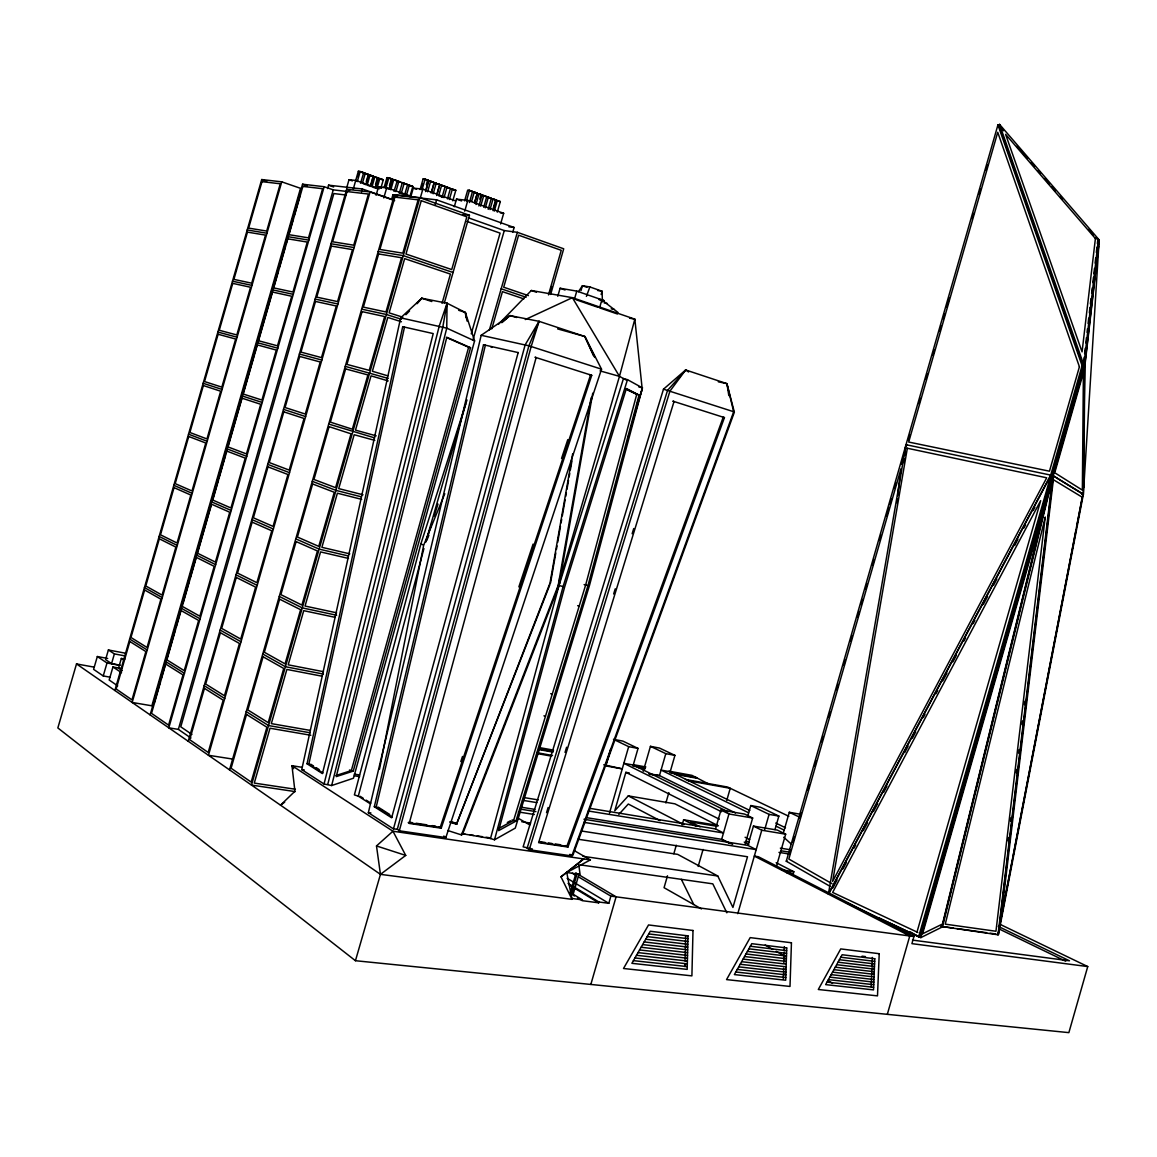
<?xml version="1.0" encoding="UTF-8"?>
<svg xmlns="http://www.w3.org/2000/svg" width="1157" height="1157" viewBox="0 0 1157 1157"><rect width="100%" height="100%" fill="white"/><g stroke="black" fill="none" stroke-linecap="round" stroke-linejoin="round"><path stroke-width="1.5" d="M1082.851 494.56L1082.055 494.097L1083.328 494.429L1084.615 366.118L1099.15 240.092L1097.791 240.034L1097.386 243.577M1083.675 487.502L1084.861 365.988L1098.629 246.528M324.047 784.012L439.197 326.202L447.065 303.221L446.747 328.14L331.654 785.545L324.047 784.012L301.746 769.607L400.655 317.857L421.784 298.246L447.065 303.221L465.36 312.462L474.587 340.896L353.464 778.213L331.654 785.545M684.915 966.587L684.987 963.81M685.045 961.019L685.277 951.271M685.306 949.883L685.407 945.688L687.721 947.077L644.16 941.914M685.436 944.286L685.537 940.106M685.566 938.703L685.638 935.912M783.318 978.851L783.491 973.5L785.863 974.859L737.284 969.421M783.549 971.706L783.665 968.134M783.839 962.769L784.012 957.389M784.07 955.595L784.186 952.009M784.244 950.215L784.359 946.628M871.178 986.82L871.525 978.2M871.597 976.465L871.944 967.831L874.359 969.147L836.656 964.692M872.016 966.095L872.364 957.446M999.359 125.679L997.941 124.898L1082.084 365.655L1050.715 475.108L828.383 894.057L906.018 444.693L1050.715 475.108L1052.769 475.845L998.014 934.784L997.132 934.176L998.433 934.494L1083.357 494.314L1099.15 240.092M464.998 834.11L461.498 833.59L490.51 838.507L559.033 585.428L559.67 578.225M846.23 902.648L919.453 937.141L1083.154 366.031L1084.181 357.166M1084.601 353.608L1085.223 348.286M1085.83 342.964L1086.452 337.642M1087.074 332.319L1087.479 328.762M1088.101 323.439L1088.723 318.117M1089.344 312.795L1089.966 307.473M1090.371 303.915L1090.993 298.593M1091.615 293.271L1092.222 287.948M1092.844 282.626L1093.466 277.304M1093.871 273.746L1094.493 268.424M1095.115 263.102L1095.737 257.78M1096.344 252.457L1096.966 247.135M1082.084 365.655L1083.863 365.091L1098.456 239.094L999.532 124.363L998.925 125.318L1083.154 366.031L1084.543 366.379L920.813 937.633L879.277 918.036M1008.224 840.994L1008.658 837.422M1010.582 821.296L1011.001 817.71M1016.338 772.905L1016.772 769.318M1018.695 753.193L1019.115 749.62M1022.108 724.528L1022.542 720.941M1024.466 704.815L1024.885 701.229M1049.659 493.374L1050.296 488.008M1051.149 480.835L1051.785 475.455L1050.946 475.165L828.557 894.231M998.433 934.494L1053.203 475.686L1050.715 475.108M999.634 918.34L1000.95 918.658L1053.376 479.707L1051.973 479.461M896.733 502.673L897.196 499.101M897.644 495.529L901.028 468.701L788.843 859.044L832.028 883.688M903.733 462.641L904.181 459.069M904.629 455.496L905.989 444.765L907.001 445.098L906.018 444.693M572.686 453.746L549.994 583.099L456.494 824.261L449.711 822.077M550.515 583.085L555.794 553.003M556.416 549.459L557.038 545.916M557.66 542.373L560.451 526.449M561.073 522.906L561.695 519.377M562.316 515.834L565.108 499.911M565.73 496.367L566.352 492.824M566.973 489.281L568.521 480.444M569.143 476.901L569.765 473.358M570.387 469.814L571.934 460.963M447.73 830.509L461.469 834.92L558.18 585.456L591.068 397.878M556.459 592.167L559.033 585.428L592.746 393.134M447.065 303.221L442.784 327.127L327.749 784.403M1000.95 918.658L1082.258 497.221L1053.376 479.707M998.043 934.306L1006.59 889.95M1007.284 886.407L1012.418 859.796M1013.098 856.252L1076.068 529.863M1076.748 526.305L1082.909 494.386L1082.055 494.097L1083.386 494.184L1053.203 475.686M379.496 769.231L423.664 545.222L444.78 493.735M461.469 834.92L462.511 834.371L559.033 585.428L562.852 567.841M307.039 763.779L402.708 326.708L433.21 333.578L322.427 773.599L307.039 763.779L308.876 763.982L322.875 772.905M308.876 763.982L404.487 327.156L402.708 326.708M368.36 812.677L481.182 335.299L509.948 315.601L539.061 321.328L584.863 336.513L601.539 369.184L445.835 837.581L399.31 830.798L397.314 829.251L393.467 828.904L368.36 812.677L370.891 812.908M518.177 352.523L391.659 817.797L374.318 806.733L483.51 344.772L518.307 352.61M392.136 817.044L376.227 806.906L485.347 345.249L483.51 344.772M1050.932 478.969L1051.785 475.455L1053.174 475.831L1083.328 494.429M942.478 925.253L1052.769 475.845M920.813 937.633L942.463 926.858L1053.174 475.831M467.009 399.946L420.815 544.094L354.389 794.902L358.308 796.161L370.399 803.869M358.308 796.161L423.91 548.563M557.399 588.653L619.458 376.358L634.846 319.158L572.382 297.667L531.323 290.494L498.58 324.162M587.944 585.702L639.04 395.087L626.385 388.506L564.746 586.657L498.653 830.61L515.906 821.152L587.944 585.702L584.126 584.56M558.18 585.456L559.033 585.428L623.464 378.541L627.484 379.67L642.453 387.884L589.448 585.558L515.27 828.108L494.516 839.794L490.51 838.507M494.516 839.794L563.083 586.642L627.484 379.67M393.467 828.904L525.162 344.829L539.061 321.328L531.164 346.522L399.31 830.798M397.314 829.251L528.894 345.798L539.061 321.328M446.414 337.468L468.643 347.245L351.352 770.562L335.993 775.508M353.247 771.112L470.537 347.736L446.804 337.28L336.239 776.622L353.247 771.112L349.457 770.012M150.121 714.896L302.555 184.223L324.177 186.711L333.259 189.864L347.158 191.484M154.141 703.282L160.129 682.485M161.112 679.014L175.054 630.478M176.052 627.007L182.025 606.21M183.023 602.739L188.996 581.928M189.994 578.471L210.907 505.652M211.905 502.181L217.878 481.384M218.875 477.913L224.848 457.116M225.846 453.645L253.73 356.558M254.728 353.087L278.128 271.62M279.126 268.149L285.099 247.338M286.097 243.881L293.068 219.599M294.066 216.142L300.039 195.331M324.177 186.711L168.806 727.825L178.366 729.387L190.934 738.021M327.59 188.562L328.559 185.178L362.401 188.996L392.556 199.597M178.366 729.387L333.259 189.864M346.594 188.157L349.009 179.711L355.749 180.434L379.409 188.793M188.229 741.275L346.666 189.285L370.081 191.961L394.638 200.595M353.319 188.924L358.337 171.265L362.777 172.465L361.577 172.35M357.802 176.631L359.263 171.525M357.267 181.606L360.174 171.453L363.703 172.711L360.536 183.24M362.358 183.428L365.279 173.29L368.794 174.548L365.887 184.672L363.529 183.847M361.548 191.975L362.401 188.996M366.277 181.577L368.215 174.837L372.626 176.023L371.426 175.907M370.616 184.99L372.54 178.265M373.552 176.269L370.659 186.393L367.145 185.149L370.052 175.025L373.552 176.269L368.215 174.837M370.081 191.961L208.448 755.275L232.644 759.064M371.976 186.87L374.868 176.761L378.368 178.019L375.475 188.114L373.132 187.289M375.504 184.513L377.442 177.773M375.548 186.754L377.471 180.044M376.907 188.634L379.8 178.554L383.285 179.798L380.87 188.186M376.097 195.273L378.527 186.754L386.742 187.651L411.82 196.56M384.008 187.868L386.944 177.643L388.839 177.831L392.353 179.089L389.417 189.329L387.074 188.49M385.426 186.422L387.87 177.889L389.114 178.019M385.903 188.07L388.839 177.831M383.791 197.934L386.742 187.651M389.461 185.67L391.428 178.843L387.87 177.889M389.403 187.911L391.355 181.099M390.806 189.82L393.742 179.595L397.256 180.854L394.002 191.411M391.616 199.351L392.917 194.824L436.608 199.843L514.127 227.481L512.811 232.065M229.52 769.868L394.479 194.766L419.904 197.673L469.438 215.274L444.274 303.134M395.896 191.628L398.832 181.418L402.332 182.661L399.396 192.872M399.324 193.291L401.233 193.508L404.155 183.312L407.64 184.57L404.516 195.128M409.896 196.574L412.818 186.422L409.332 185.163L406.425 195.345L408.739 196.169M410.663 197.225L413.266 188.114L422.84 189.141L455.656 200.913M420.078 189.574L423.129 178.916L425.096 179.118L428.596 180.376L425.545 191.035M421.481 188.316L422.797 183.746M419.904 197.673L251.488 785.068L295.209 791.605M422.03 189.777L425.096 179.118M420.208 198.324L422.84 189.141M426.311 184.686L427.613 180.116M425.66 191.585L428.697 180.955L430.664 181.143L434.15 182.401L431.113 193.045M427.613 191.787L430.664 181.143M431.648 192.048L434.251 182.951L439.703 184.411L436.652 195.027M433.181 193.783L436.232 183.153M436.681 195.519L439.718 184.932L441.96 185.322M435.263 204.543L436.608 199.843M442.017 197.442L445.156 186.378L441.699 185.134L438.662 195.735L442.119 196.979M443.999 197.659L447.021 187.072L450.478 188.316L447.441 198.903M449.364 199.583L452.387 189.01L455.829 190.254L452.792 200.812M454.296 206.756L456.48 199.12L467.818 200.392L503.671 213.307L500.605 223.966M464.608 200.855L467.688 190.138L469.482 190.327L472.519 191.426L469.409 202.576M466.401 201.058L469.482 190.327M464.724 211.196L467.818 200.392M442.046 303.365L450.435 274.093L404.661 258.633L389.114 312.853L402.752 317.192M471.637 201.246L474.269 192.062L477.291 193.161L474.659 202.345M474.616 202.764L477.234 193.595L481.066 194.622L479.765 199.206M475.975 204.5L479.041 193.783L482.05 194.882L478.897 205.975M480.69 206.177L483.756 195.49L486.764 196.589L483.698 207.262M485.304 207.841L488.355 197.167L491.349 198.266L488.211 209.33M490.018 209.533L493.07 198.888L496.049 199.973L492.998 210.617M493.359 207.841L495.543 200.248L500.33 201.535L497.293 212.165M494.299 211.095L497.351 200.45M471.232 333.867L500.084 233.135L467.066 221.479M472.953 339.956L504.278 230.576L517.353 232.311L563.705 248.784L550.645 294.428M489.324 330.193L517.353 232.311M491.783 328.877L502.442 291.651L523.861 298.896M548.49 294.905L561.246 250.317L518.596 235.189L503.714 287.225L528.416 295.613M550.125 291.897L551.6 286.762M887.318 1014.342L909.778 935.984L754.321 856.093L758.356 856.73L913.943 936.534L911.918 943.649L1087.739 966.572L1068.866 1032.637L355.445 960.715L57.85 727.941L76.507 663.93L94.194 667.141M916.908 932.354L1040.664 500.648L832.635 892.423L917.819 932.441M918.542 937.054L1050.946 475.165M114.861 690.483L261.699 179.552L281.744 181.837L300.516 188.316L151.871 705.799L132.158 702.458L281.744 181.837M627.673 438.966L629.177 433.774M631.172 426.846L642.178 388.738L634.846 319.158L629.596 318.204M606.196 764.575L610.563 749.418M570.184 893.247L575.94 873.289M571.283 893.913L577.039 873.94M572.108 893.493L573.554 888.518M573.207 894.173L578.963 874.215M571.818 898.251L572.035 899.336L380.451 874.359L76.507 663.93M570.112 892.394L582.333 899.842L582.087 900.652L598.69 902.822L598.921 902.012L568.029 883.355M609.508 813.053L628.67 746.641L613.485 739.323L622.813 741.087L638.042 748.405L633.255 765.023L728.028 811.824M629.292 772.948L625.85 772.341L614.772 810.768L628.28 795.886L674.95 803.84L718.367 825.823M643.249 771.271L650.436 746.337L659.519 748.073L674.936 755.362L670.207 771.748L749.779 810.421M598.921 902.012L608.799 903.299L610.867 896.125L578.413 876.832M590.837 984.448L616.102 896.82L575.839 872.957M650.436 746.337L665.81 753.641L659.476 775.58L735.519 812.995M665.868 802.972L668.847 792.661M667.488 875.806L664.06 887.694L701.475 908.925M673.837 853.736L676.281 845.232M682.153 824.854L683.628 819.763L717.282 825.317M708.865 784.084L691.973 775.364L668.905 771.155M698.163 866.448L703.066 849.44M588.363 810.999L723.487 832.982L715.532 828.933L720.97 810.03L744.616 814.08L752.657 818.013L745.05 844.436M726.755 800.413L730.241 788.307L687.996 780.7M720.97 810.03L728.953 813.978L721.664 839.317L729.286 843.222M747.957 815.439L750.792 805.561L760.525 807.268L778.863 816.075L774.973 829.598M583.996 822.352L756.186 849.628L747.885 845.391L753.438 826.098L777.287 830.075L785.675 834.183L776.463 866.246M737.776 913.668L761.769 830.22L753.438 826.098M764.69 829.656L769.087 814.383L750.792 805.561M783.303 833.112L789.291 812.286L798.735 813.949M830.119 886.349L786.283 861.213L997.941 124.898M792.82 842.325L794.324 837.118M799.805 818.042L801.295 812.836M807.788 790.289L809.278 785.082M814.759 766.006L816.264 760.8M821.745 741.724L823.234 736.517M828.73 717.427L830.22 712.235M836.699 689.673L838.203 684.467M843.684 665.391L845.174 660.184M850.67 641.108L852.159 635.902M857.641 616.826L859.145 611.619M861.141 604.677L862.63 599.471M865.624 589.072L867.114 583.866M872.595 564.79L874.099 559.583M879.58 540.493L881.084 535.301M886.566 516.21L889.053 507.547M890.051 504.076L891.555 498.869M894.535 488.456L896.039 483.25M901.52 464.174L903.01 458.967M908.491 439.906L909.981 434.728M918.933 403.605L920.422 398.427M925.889 379.409L927.379 374.217M932.846 355.213L934.335 350.021M939.802 331.003L941.292 325.826M943.273 318.913L944.763 313.721M946.759 306.807L949.232 298.173M972.097 218.659L973.587 213.466M979.053 194.448L980.543 189.271M986.01 170.253L987.5 165.075M776.173 862.703L793.832 871.727L793.283 873.651L786.659 872.653M425.79 541.823L465.75 403.923M355.445 960.715L380.451 874.359L376.488 845.941L392.946 831.218L590.374 859.911L566.756 872.508L560.971 876.804L572.035 899.336L566.756 872.508L583.692 858.928L560.971 876.804M557.775 296.279L560.089 288.267L576.779 291.101L603.882 300.502L603.65 301.312L617.867 312.376L617.404 313.981L599.572 307.849L601.9 299.808L598.69 299.258M574.422 299.2L576.779 291.101M581.002 290.638L582.419 285.721L589.882 286.95L602.088 291.231L602.421 301.934M601.148 294.5L602.088 291.231L597.605 290.479M107.688 658.449L97.333 656.525L93.601 669.339L103.233 675.948L110.204 677.207M125.925 653.286L108.382 649.988L105.576 659.62L111.564 663.597L120.371 665.232M103.233 675.948L107.008 662.99L97.333 656.525M111.564 663.597L114.384 653.907L108.382 649.988M121.702 668.572L112.952 666.967L109.163 680.012L117.71 685.87M124.869 659.1L121.34 658.449L118.491 668.211L122.179 670.67M718.295 381.796L726.914 383.647L733.683 411.733L571.818 855.934L569.649 854.444L572.946 855.139L734.362 412.181L726.914 383.647L685.667 369.965L663.482 389.186L523.123 846.852L532.408 849.007M571.818 855.934L529.226 849.73L669.903 391.196L685.667 369.965L688.574 371.976M546.538 812.662L548.114 807.499M565.035 752.397L566.612 747.234M613.644 593.989L615.235 588.826M632.141 533.724L633.732 528.561M425.877 541.838L431.937 522.964M434.135 516.094L437.982 504.076M460.804 761.595L462.511 756.461M518.857 586.917L533.088 544.108M561.535 458.476L567.798 439.646M590.576 374.94L440.21 827.429L408.19 822.67M591.733 375.316L534.997 357.224L536.125 357.585L409.202 823.422L441.222 828.195L591.733 375.316L589.419 374.564M636.957 404.429L641.643 390.762M724.441 417.605L672.839 401.146L674.025 401.537L538.627 842.672L567.942 847.04L724.441 417.605L723.226 417.214L566.858 846.302L539.278 842.18M586.397 296.394L589.882 286.95M456.494 824.261L549.85 584.762M1097.791 240.034L1098.456 239.094M426.846 540.261L428.9 535.243M832.852 887.969L837.075 880M842.99 868.849L846.374 862.486M853.982 848.153L855.674 844.957M863.281 830.625L867.504 822.67M873.419 811.52L877.642 803.551M883.572 792.4L886.942 786.037M904.702 752.585L908.086 746.222M912.309 738.253L915.693 731.889M923.3 717.542L924.993 714.361M935.984 693.665L937.662 690.469M942.738 680.909L946.961 672.955M952.891 661.804L956.261 655.426M963.868 641.094L965.56 637.912M973.167 623.58L974.859 620.398M983.32 604.46L987.543 596.506M993.458 585.355L996.842 578.977M1014.602 545.54L1017.972 539.162M1023.887 528.011L1025.579 524.83M1033.187 510.497L1034.879 507.316M1050.093 478.651L1051.785 475.455M578.428 291.68L582.419 285.721L586.989 287.326M417.084 303.713L421.784 298.246L431.836 301.529M685.667 369.965L667.517 390.444L527.1 848.226L529.226 849.73M618.821 814.441L628.294 804.028L660.097 820.646M405.89 314.733L409.564 310.929M416.896 303.322L421.784 298.246M501.936 322.601L509.948 315.601L516.76 317.495M501.588 322.485L509.948 315.601M380.451 874.359L405.731 855.413L392.946 831.218L291.969 765.688L294.934 791.258L280.515 805.171L284.694 802.177M497.828 828.991L513.607 820.414L585.644 585.023L636.712 394.436L625.575 388.651M507.33 822.497L510.483 820.776M525.321 319.549L572.382 297.667L619.458 376.358L626.487 380.19M1083.154 366.031L1084.615 366.118M374.318 806.733L376.227 806.906M363.703 172.711L358.337 171.265M365.279 173.29L363.428 173.116L366.653 174.186M364.354 173.362L367.868 174.302M424.113 179.176L425.371 179.306M428.596 180.376L423.129 178.916M366.943 174.36L368.794 174.548M430.939 181.331L429.681 181.215L432.183 182.213M431.908 182.025L433.181 182.141M374.868 176.761L373.031 176.573L378.368 178.019M373.942 176.833L375.157 176.949M435.22 183.211L436.493 183.341M392.353 179.089L386.944 177.643M393.742 179.595L391.847 179.393L397.256 180.854M437.462 184.021L438.72 184.151M394.016 179.769L392.773 179.653L396.316 180.593M439.703 184.411L434.251 182.951M379.8 178.554L377.949 178.366L383.285 179.798M378.874 178.612L380.089 178.728M381.145 179.422L382.36 179.537M398.832 181.418L396.923 181.215L399.252 182.054M442.914 185.988L444.187 186.118M399.107 181.591L397.849 181.461L400.148 182.285M445.156 186.378L439.718 184.932M447.021 187.072L445.04 186.87L448.482 188.114M446.009 187.13L447.296 187.26M404.155 183.312L402.246 183.124L407.64 184.57M404.429 183.5L403.171 183.37L406.714 184.31M448.222 187.926L449.509 188.056M468.672 190.399L471.535 191.165L470.465 191.05M452.647 189.198L450.406 188.808L455.829 190.254M470.725 191.238L472.519 191.426M409.607 185.351L407.423 184.975L412.818 186.422M453.573 189.864L454.86 189.994M472.475 191.874L474.269 192.062M410.634 186.031L411.878 186.161M475.498 192.973L477.291 193.161M301.746 769.607L304.19 769.853M481.066 194.622L478.217 193.855M480.256 194.694L482.05 194.882M481.948 195.302L483.756 195.49M484.002 195.678L482.932 195.562L484.711 196.213M484.957 196.401L486.764 196.589M488.355 197.167L486.547 196.979L491.349 198.266M487.531 197.24L490.366 197.992L489.295 197.876M493.07 198.888L491.248 198.686L496.049 199.973M492.231 198.946L495.066 199.713M496.512 200.508L497.597 200.638M498.277 201.159L500.33 201.535M633.414 960.628L687.258 966.616M735.823 971.996L785.777 977.549M827.024 982.119L873.622 987.297M634.962 957.953L687.316 963.824M828.412 979.632L873.723 984.708M638.028 952.601L687.446 958.242M740.176 964.258L786.037 969.494M831.16 974.642L873.94 979.531M636.495 955.277L687.388 961.033M738.73 966.847L785.95 972.184M829.786 977.13L873.839 982.119M639.561 949.926L687.518 955.451M741.637 961.684L786.124 966.804M832.534 972.155L874.041 976.927M642.627 944.589L687.648 949.868M744.529 956.535L786.297 961.424M835.282 967.18L874.258 971.735M641.094 947.25L687.576 952.659M743.083 959.11L786.21 964.114M833.908 969.667L874.142 974.339M500.374 212.917L503.671 213.307M645.693 939.253L687.779 944.271M747.422 951.387L786.471 956.044M838.03 962.205L874.461 966.543M745.976 953.961L786.384 958.734M346.145 195.041L333.852 193.566L180.767 726.813L191.932 734.435M647.226 936.592L687.851 941.48M748.868 948.812L786.558 953.354M839.404 959.717L874.576 963.94M862.052 956.174L865.494 956.593M648.744 933.916L687.909 938.674M750.314 946.252L786.644 950.664M840.777 957.229L874.678 961.351M463.031 214.479L469.438 215.274M649.366 774.308L659.476 775.58L649.048 773.7M508.906 226.815L514.127 227.481M572.267 898.526L582.333 899.842M912.497 940.106L1069.473 960.802L998.346 926.439M610.867 896.125L913.943 936.534M566.756 872.508L580.062 874.374L578.717 864.163M998.014 934.784L941.162 926.395L953.411 928.102M956.911 928.594L986.632 932.716M990.132 933.207L995.382 933.93M580.452 864.915L712.813 883.847L726.842 912.801M582.911 856.281L717.774 875.994L732.931 907.435L747.509 856.759L582.173 831.116M470.248 834.891L473.748 835.412M477.248 835.918L482.498 836.699M485.998 837.22L489.483 837.74M295.382 789.248L254.28 783.087L270.015 728.23L310.843 735.274M408.956 822.164L412.514 822.699M416.072 823.234L426.731 824.825M432.067 825.621L435.625 826.141M539.929 841.703L545.106 842.47M548.548 842.99L551.99 843.496M555.447 844.017L560.61 844.784M782.248 869.963L793.832 871.727M578.066 839.23L677.684 854.372L717.774 875.994M521.735 821.73L530.629 823.119M518.322 811.954L534.303 814.485M520.621 807.109L534.852 809.379M586.44 817.652L721.664 839.317L732.641 844.35M519.855 809.032L535.893 811.592M583.981 819.257L747.885 845.391M781.25 850.829L789.985 852.217M778.965 852.376L789.45 854.054M301.775 767.279L291.969 765.688L293.603 768.696M354.331 775.783L359.653 776.636M780.353 848.139L790.578 849.788M522.588 800.297L536.805 802.611M354.288 774.12L359.61 774.988M247.208 229.983L266.978 233.237M287.5 236.607L308.847 240.121M331.032 243.765L354.129 247.569M378.194 251.517L403.287 255.639L453.052 272.502M716.935 826.286L690.527 821.933L700.115 826.85M524.049 797.578L538.236 799.906M589.651 808.324L715.532 828.933M761.769 830.22L785.675 834.183M1082.055 494.097L1083.357 494.314M728.953 813.978L752.657 818.013M599.066 299.663L603.882 300.502M310.235 732.786L268.554 725.555L246.224 711.598M769.087 814.383L778.863 816.075M604.185 302.917L607.396 303.481M310.38 730.429L271.331 723.617L286.878 669.426L322.181 676.223M611.156 308.847L614.381 309.425M536.588 752.629L552.511 755.492M603.795 764.734L622.249 768.87L604.547 765.688M685.407 779.442L727.623 787.049L788.828 816.292M537.282 753.583L551.441 756.143M539.35 747.567L553.552 750.141M633.414 764.69L645.837 766.961M633.255 765.023L623.854 763.316L721.563 811.766M670.207 771.748L661.066 770.085L748.521 812.749M538.931 748.984L553.104 751.558M632.879 766.035L645.288 768.291M670.105 772.804L696.688 777.634M538.772 749.534L552.945 752.108M638.042 767.539L645.129 768.827M675.269 774.293L696.543 778.155M107.008 662.99L119.185 665.232M114.384 653.907L124.956 655.889M628.67 746.641L638.042 748.405M665.81 753.641L674.936 755.362M786.283 861.213L787.338 861.401L786.543 861.01M323.483 671.682L288.194 664.827L303.727 610.665L335.313 617.375M323.41 674.068L285.417 666.721L262.755 653.994M336.629 615.235L302.281 607.902L279.271 596.419M336.629 612.82L305.043 606.051L320.561 551.918L348.488 558.426M232.485 281.194L251.98 285.403M272.228 289.785L293.271 294.341M315.152 299.085L337.931 304.002M361.664 309.15L386.409 314.502L401.421 319.26M400.655 317.857L446.747 328.14L474.587 340.896M481.182 335.299L528.894 345.798L601.539 369.184M349.804 553.856L321.892 547.319L337.396 493.2L361.693 499.361M348.17 555.91L319.144 549.127L295.773 538.858M468.643 347.245L470.537 347.736M363.009 494.791L338.726 488.601L354.172 434.728L374.781 440.383M361.447 496.845L335.978 490.38L312.274 481.341M217.878 332.045L237.098 337.222M257.056 342.602L277.81 348.199M299.388 354.013L321.848 360.073M345.249 366.379L388.116 378.411M374.709 437.896L328.704 424.055M376.184 435.842L355.488 430.129L371.05 375.851L388.202 380.928M557.631 328.906L584.863 336.513L594.727 357.47M600.049 370.891L619.458 376.358M638.606 386.785L642.453 387.884M639.04 395.087L627.166 389.851M387.797 375.837L372.366 371.267L387.797 317.437L401.436 321.762M420.815 544.094L423.462 544.875M559.033 585.428L563.083 586.642M577.661 605.675L579.194 606.123M550.718 693.694L552.251 694.157M663.482 389.186L733.683 411.733M543.935 715.821L545.468 716.284M512.074 819.923L515.906 821.152M452.474 822.106L455.872 823.191M450.362 821.774L457.131 823.943M203.14 383.285L222.086 389.446M241.77 395.824L262.22 402.462M283.494 409.376L305.636 416.563M376.488 845.941L405.731 855.413M458.649 310.278L465.36 312.462L467.066 321.053M501.169 288.802L526.131 297.248M531.323 290.494L536.443 292.244M261.699 179.552L266.732 181.273M576.099 299.779L597.894 307.27M302.555 184.223L307.299 185.872M560.089 288.267L565.093 290.002M346.666 189.285L349.732 190.355M328.559 185.178L333.635 186.957M491.016 347.057L492.043 347.418M468.542 217.906L504.278 230.576M378.527 186.754L381.868 187.94M394.479 194.766L397.791 195.938M392.917 194.824L396.287 196.01M349.009 179.711L352.379 180.897M941.162 926.395L942.463 926.858M401.233 193.508L404.719 194.752M413.266 188.114L416.534 189.285M456.48 199.12L461.585 200.956M188.519 434.179L207.19 441.294M226.584 448.685L246.745 456.364M267.715 464.362L289.539 472.678M173.825 485.289L192.236 493.374M211.341 501.762L231.212 510.497M251.864 519.565L273.37 529.024M789.291 812.286L800.066 817.406M1000.01 924.313L1087.739 966.572M999.417 929.114L1065.684 961.221M775.754 823.046L785.502 827.776M776.058 826.185L784.157 830.133M159.131 536.414L177.267 545.468M196.097 554.868L215.665 564.645M236.014 574.812L257.201 585.384M625.85 772.341L719.35 819.214M745.108 837.263L749.678 839.563M746.294 841.009L749.36 842.556M744.24 842.065L748.825 844.393M683.628 819.763L696.297 826.272M628.28 795.886L683.787 824.594M144.437 587.554L162.284 597.591M180.839 607.989L200.103 618.821M220.148 630.073L241.018 641.788M765.167 945.052L773.006 949.492M776.13 951.271L785.531 956.608M827.805 980.586L832.505 983.248M910.197 931.833L919.453 937.141M517.656 817.927L529.761 824.912M574.262 850.612L590.374 859.911M572.238 873.159L575.333 874.996M567.132 878.279L608.799 903.299M569.345 885.076L598.69 902.822M569.88 893.19L574.465 895.995M577.517 897.861L580.568 899.712M129.656 639.011L147.228 650.003M165.48 661.428L184.455 673.316M204.196 685.667L224.733 698.524M310.712 764.184L313.504 765.963M316.309 767.742L319.115 769.535M378.122 807.094L389.707 814.47M360.16 796.305L363.182 798.229M366.205 800.167L370.746 803.059M121.34 658.449L123.799 660.054M112.952 666.967L121.543 672.709M565.787 845.55L567.942 847.04M439.183 826.677L441.222 828.195M443.782 836.048L445.835 837.581M783.723 837.249L791.417 844.205M998.925 125.318L1003.625 130.77M1017.003 146.158L1027.59 158.437M1031.118 162.544L1034.647 166.637M1038.176 170.73L1040.533 173.463M1044.829 178.568L1049.529 184.035M1051.887 186.769L1055.415 190.862M1060.13 196.328L1062.488 199.062M1088.78 229.433L1093.481 234.885M1095.838 237.619L1098.181 240.352M681.343 879.334L693.766 904.557M584.863 336.513L593.483 355.676M999.532 124.363L1083.863 365.091M726.914 383.647L728.823 395.593M465.36 312.462L465.996 317.568M1083.4 372.728L1082.359 490.12L1054.736 472.75L1083.4 372.728M687.981 935.868L687.186 969.392L631.881 963.318L650.277 931.255L687.981 935.868M693 930.488L691.9 975.872L623.507 968.496L648.527 924.949L693 930.488M786.731 947.959L785.69 980.225L734.377 974.584L751.761 943.678L786.731 947.959M791.446 942.767L790 986.444L726.553 979.603L750.184 937.618L791.446 942.767M874.779 958.748L873.521 989.886L825.65 984.621L842.137 954.742L874.779 958.748M879.219 953.701L877.498 995.873L818.303 989.495L840.734 948.914L879.219 953.701M1095.404 238.559L1082.07 351.858L1005.607 134.328L1095.404 238.559M1045.205 517.266L995.96 931.255L945.255 924.154L1045.205 517.266M907.348 448.251L832.635 881.403L1046.709 477.798L907.348 448.251M1044.453 508.588L942.521 923.995L922.592 933.786L1044.453 508.588M165.697 664.031L151.524 713.363L168.589 725.135L183.008 674.907L165.697 664.031M181.056 610.534L166.897 659.852L184.223 670.67L198.642 620.456L181.056 610.534M196.328 557.37L182.256 606.369L199.857 616.218L214.19 566.337L196.328 557.37M211.586 504.221L197.529 553.205L215.404 562.085L229.722 512.233L211.586 504.221M226.844 451.1L212.787 500.055L230.937 507.995L245.241 458.143L226.844 451.1M242.044 398.196L228.045 446.935L246.455 453.92L260.715 404.285L242.044 398.196M257.346 344.916L243.245 394.031L261.93 400.062L276.277 350.065L257.346 344.916M272.531 292.056L258.546 340.765L277.492 345.827L291.738 296.25L272.531 292.056M287.818 238.834L273.717 287.905L292.952 292.027L307.285 242.073L287.818 238.834M302.874 186.407L289.004 234.683L308.5 237.85L322.615 188.707L302.874 186.407M204.442 688.372L189.719 739.699L208.188 752.455L223.185 700.159L204.442 688.372M220.409 632.734L205.686 684.047L224.458 695.747L239.456 643.48L220.409 632.734M236.288 577.43L221.667 628.396L240.728 639.054L255.625 587.134L236.288 577.43M252.154 522.14L237.532 573.091L256.897 582.709L271.779 530.803L252.154 522.14M268.019 466.878L253.397 517.815L273.052 526.392L287.934 474.515L268.019 466.878M283.812 411.849L269.263 462.554L289.207 470.104L304.031 418.444L283.812 411.849M299.721 356.428L285.056 407.524L305.289 414.047L320.229 361.996L299.721 356.428M315.499 301.442L300.965 352.104L321.487 357.6L336.297 305.998L315.499 301.442M331.394 246.094L316.743 297.132L337.555 301.587L352.48 249.594L331.394 246.094M347.042 191.556L332.637 241.77L353.738 245.197L368.418 194.043L347.042 191.556M246.528 714.447L231.096 768.248L251.17 782.089L266.905 727.247L246.528 714.447M263.073 656.786L247.829 709.935L268.222 722.633L283.754 668.457L263.073 656.786M279.604 599.167L264.36 652.273L285.07 663.858L300.603 609.696L279.604 599.167M296.12 541.563L280.891 594.64L301.919 605.097L317.437 550.978L296.12 541.563M312.636 483.973L297.421 537.05L318.754 546.379L334.272 492.275L312.636 483.973M329.08 426.644L313.937 479.475L335.588 487.675L351.034 433.817L329.08 426.644M345.639 368.909L330.381 422.131L352.35 429.218L367.912 374.955L345.639 368.909M362.069 311.623L346.941 364.397L369.228 370.37L384.659 316.555L362.069 311.623M378.614 253.947L363.37 307.126L385.975 311.971L401.522 257.751L378.614 253.947M394.913 197.138L379.915 249.449L402.824 253.166L418.125 199.843L394.913 197.138M421.264 200.682L405.977 254.034L451.722 269.567L466.835 216.836L421.264 200.682M1079.409 366.769L1049.471 471.203L908.693 442.046L997.739 132.274L1079.409 366.769M129.83 641.484L116.177 688.979L131.985 699.884L145.869 651.565L129.83 641.484M144.625 589.998L130.972 637.478L147.04 647.486L160.91 599.181L144.625 589.998M159.333 538.8L145.782 585.977L162.081 595.103L175.878 547.102L159.333 538.8M174.042 487.632L160.49 534.794L177.05 543.023L190.833 495.051L174.042 487.632M188.736 436.493L175.199 483.626L192.004 490.973L205.787 443.015L188.736 436.493M203.372 385.556L189.893 432.487L206.958 438.951L220.669 391.211L203.372 385.556M218.123 334.257L204.529 381.55L221.84 387.132L235.666 339.03L218.123 334.257M232.745 283.364L219.266 330.266L236.823 334.952L250.534 287.254L232.745 283.364M247.468 232.123L233.902 279.372L251.705 283.19L265.517 235.117L247.468 232.123M261.988 181.649L248.625 228.117L266.689 231.053L280.269 183.775L261.988 181.649M474.515 192.25L473.459 192.134L476.308 192.901L474.515 192.25"/></g></svg>
